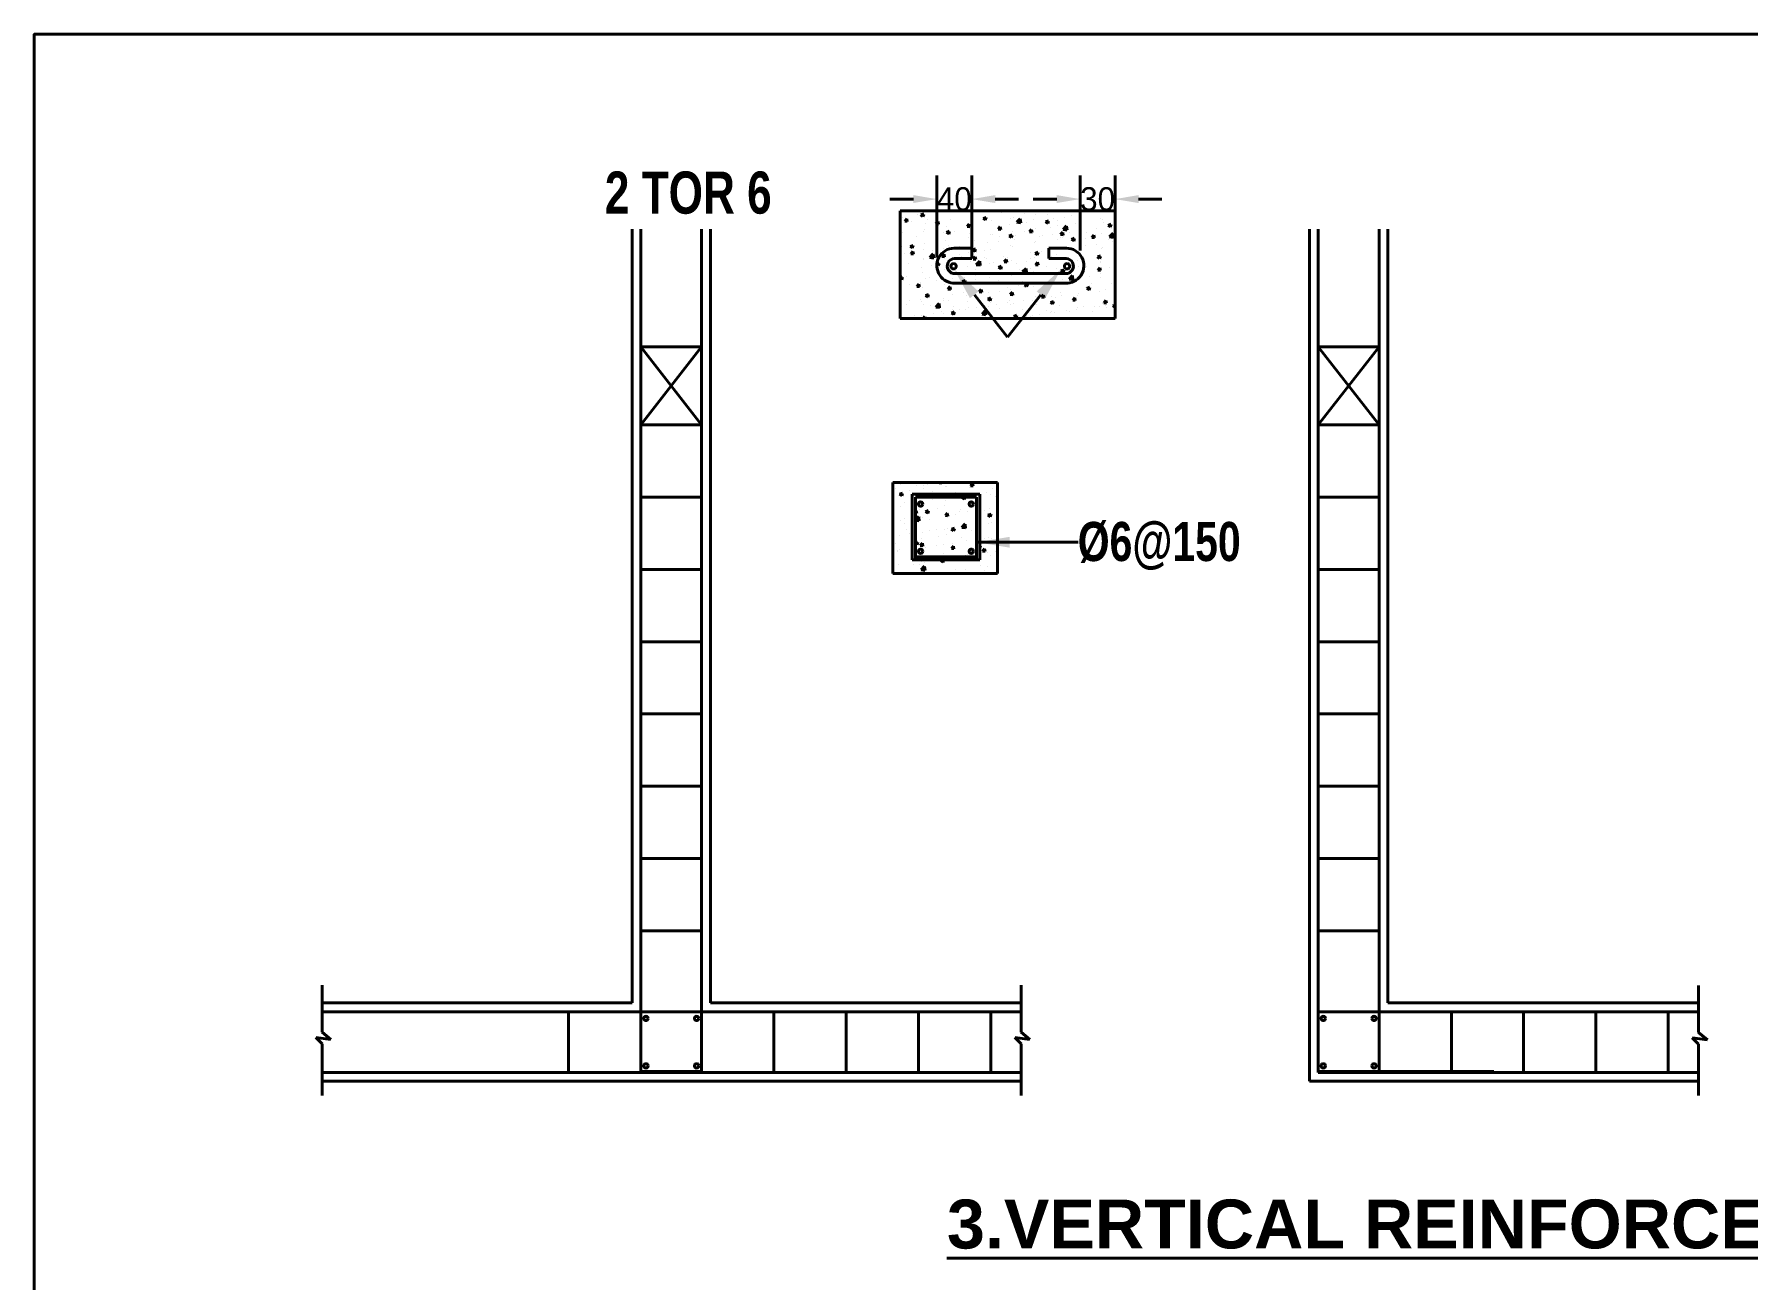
# Model space of a CAD drawing. Header units: metres. Extents: x -121582 to -58867, y 55115 to 110853.
# Drawn here: x -60700.95 to -60685.31, y 55215.44 to 55226.81 of the extents above; entities that cross this region are included whole.
import ezdxf

# ---------------------------------------------------------------- set-up
doc = ezdxf.new("R2010")
doc.units = ezdxf.units.M
doc.styles.add('t8', font='arialbd.ttf')

# ---------------------------------------------------------------- blocks, each defined once
blk = doc.blocks.new('RGHG')
at = {"color": 0, "lineweight": 40}
for p, q in [((286210.58, 37299.93), (286210.58, 37311.48)), ((286215.49, 37300.94), (286215.49, 37311.48)), ((286230.78, 37300.94), (286230.78, 37311.48)), ((286235.69, 37299.93), (286235.69, 37311.48)), ((286207.27, 37308.17), (286203.96, 37308.17)), ((286218.8, 37308.17), (286222.1, 37308.17)), ((286227.47, 37308.17), (286224.16, 37308.17)), ((286239, 37308.17), (286242.3, 37308.17)), ((286205.42, 37291.32), (286205.42, 37306.52)), ((286205.42, 37306.52), (286235.69, 37306.52)), ((286205.77, 37305.54), (286205.77, 37305.54)), ((286206.05, 37305.08), (286206.34, 37305.43)), ((286206.05, 37305.08), (286206.41, 37305.05)), ((286206.41, 37305.02), (286206.34, 37305.4)), ((286206.99, 37305.01), (286206.99, 37305.01)), ((286207.89, 37305.99), (286207.89, 37305.99)), ((286208.3, 37305.93), (286208.73, 37306.09)), ((286208.3, 37305.93), (286208.6, 37305.72)), ((286208.6, 37305.7), (286208.73, 37306.07)), ((286208.91, 37305.97), (286208.91, 37305.97)), ((286209.31, 37305.31), (286209.31, 37305.31)), ((286210.44, 37304.69), (286210.74, 37305.05)), ((286210.81, 37304.63), (286210.74, 37305.02)), ((286212.53, 37305.36), (286212.53, 37305.36)), ((286216.41, 37306.4), (286216.41, 37306.4)), ((286217.03, 37306.33), (286217.03, 37306.33)), ((286217.1, 37305.44), (286217.53, 37305.6)), ((286217.1, 37305.44), (286217.4, 37305.23)), ((286217.4, 37305.2), (286217.53, 37305.57)), ((286217.7, 37305.57), (286217.7, 37305.57)), ((286218.26, 37305.21), (286218.26, 37305.21)), ((286219.68, 37306.26), (286219.68, 37306.26)), ((286220.97, 37305.43), (286220.97, 37305.43)), ((286221.35, 37305.61), (286221.35, 37305.61)), ((286221.86, 37304.9), (286222.33, 37305.39)), ((286222.4, 37304.79), (286222.33, 37305.37)), ((286222.95, 37306.12), (286222.95, 37306.12)), ((286224.24, 37305.3), (286224.24, 37305.3)), ((286224.54, 37306.06), (286224.54, 37306.06)), ((286225.9, 37304.95), (286226.33, 37305.11)), ((286226.21, 37304.71), (286226.33, 37305.08)), ((286226.22, 37305.98), (286226.22, 37305.98)), ((286227.01, 37305.44), (286227.01, 37305.44)), ((286227.51, 37305.16), (286227.51, 37305.16)), ((286227.68, 37306.5), (286227.68, 37306.5)), ((286228.54, 37305.64), (286228.54, 37305.64)), ((286229.49, 37305.84), (286229.49, 37305.84)), ((286230.78, 37305.02), (286230.78, 37305.02)), ((286233.71, 37305.38), (286233.71, 37305.38)), ((286233.88, 37305.31), (286233.88, 37305.31)), ((286235.69, 37306.52), (286235.69, 37291.32)), ((286167.62, 37194.88), (286167.62, 37303.91)), ((286168.85, 37193.65), (286168.85, 37303.91)), ((286177.42, 37193.65), (286177.42, 37303.91)), ((286178.65, 37194.88), (286178.65, 37303.91)), ((286205.45, 37304.81), (286205.45, 37304.81)), ((286205.69, 37303.5), (286205.69, 37303.5)), ((286207.69, 37302.9), (286207.69, 37302.9)), ((286208.65, 37303.56), (286208.65, 37303.56)), ((286208.84, 37303.93), (286208.84, 37303.93)), ((286208.95, 37304.74), (286208.95, 37304.74)), ((286210.44, 37304.69), (286210.81, 37304.66)), ((286211.56, 37303.41), (286211.56, 37303.41)), ((286211.92, 37303.42), (286211.92, 37303.42)), ((286211.93, 37304.32), (286211.93, 37304.32)), ((286211.95, 37303.46), (286212.38, 37303.63)), ((286211.95, 37303.46), (286212.26, 37303.26)), ((286212.26, 37303.23), (286212.38, 37303.6)), ((286213.1, 37303.61), (286213.1, 37303.61)), ((286214.84, 37304.31), (286215.13, 37304.66)), ((286214.84, 37304.31), (286215.2, 37304.28)), ((286215.04, 37302.74), (286215.04, 37302.74)), ((286215.12, 37304.78), (286215.12, 37304.78)), ((286215.2, 37304.25), (286215.13, 37304.63)), ((286215.19, 37303.28), (286215.19, 37303.28)), ((286215.42, 37303.91), (286215.42, 37303.91)), ((286218.19, 37303.17), (286218.19, 37303.17)), ((286218.46, 37303.14), (286218.46, 37303.14)), ((286219.23, 37303.92), (286219.52, 37304.28)), ((286219.23, 37303.92), (286219.6, 37303.89)), ((286219.29, 37304.42), (286219.29, 37304.42)), ((286219.42, 37302.93), (286219.42, 37302.93)), ((286219.6, 37303.86), (286219.52, 37304.25)), ((286220.76, 37302.97), (286221.18, 37303.14)), ((286220.76, 37302.97), (286221.06, 37302.77)), ((286220.82, 37304.63), (286220.82, 37304.63)), ((286221.06, 37302.74), (286221.18, 37303.11)), ((286221.28, 37303.57), (286221.28, 37303.57)), ((286221.73, 37303.01), (286221.73, 37303.01)), ((286221.86, 37304.9), (286222.4, 37304.81)), ((286222.99, 37303.54), (286222.99, 37303.54)), ((286223.14, 37304.93), (286223.14, 37304.93)), ((286223.62, 37303.54), (286223.92, 37303.89)), ((286223.62, 37303.54), (286223.99, 37303.51)), ((286223.99, 37303.48), (286223.92, 37303.86)), ((286224.46, 37304.03), (286224.46, 37304.03)), ((286225, 37302.87), (286225, 37302.87)), ((286225.4, 37303.02), (286225.4, 37303.02)), ((286225.9, 37304.95), (286226.21, 37304.74)), ((286226.56, 37304.15), (286226.56, 37304.15)), ((286226.93, 37303.23), (286226.93, 37303.23)), ((286227.61, 37304.46), (286227.61, 37304.46)), ((286228.02, 37303.16), (286228.31, 37303.51)), ((286228.02, 37303.16), (286228.38, 37303.12)), ((286228.03, 37302.81), (286228.03, 37302.81)), ((286228.27, 37302.73), (286228.27, 37302.73)), ((286228.38, 37303.1), (286228.31, 37303.48)), ((286228.4, 37303.88), (286228.87, 37304.38)), ((286228.4, 37303.88), (286228.94, 37303.8)), ((286228.94, 37303.77), (286228.87, 37304.36)), ((286229.25, 37303.53), (286229.25, 37303.53)), ((286229.56, 37302.48), (286229.99, 37302.65)), ((286229.86, 37302.25), (286229.99, 37302.62)), ((286230.14, 37304.77), (286230.14, 37304.77)), ((286230.63, 37302.81), (286230.63, 37302.81)), ((286230.7, 37304.85), (286230.7, 37304.85)), ((286231.54, 37302.59), (286231.54, 37302.59)), ((286231.6, 37303.42), (286231.6, 37303.42)), ((286232.41, 37302.77), (286232.71, 37303.12)), ((286232.41, 37302.77), (286232.78, 37302.74)), ((286232.78, 37302.71), (286232.71, 37303.09)), ((286233.12, 37304.04), (286233.12, 37304.04)), ((286233.81, 37303.27), (286233.81, 37303.27)), ((286234.05, 37304.88), (286234.05, 37304.88)), ((286234.65, 37304.24), (286234.65, 37304.24)), ((286234.71, 37304.46), (286235.14, 37304.62)), ((286234.71, 37304.46), (286235.01, 37304.25)), ((286234.93, 37302.87), (286235.41, 37303.37)), ((286234.93, 37302.87), (286235.48, 37302.78)), ((286235.01, 37304.22), (286235.14, 37304.59)), ((286235.18, 37304.04), (286235.18, 37304.04)), ((286235.48, 37302.76), (286235.41, 37303.34)), ((286263.11, 37183.85), (286263.11, 37303.91)), ((286264.34, 37185.07), (286264.34, 37303.91)), ((286272.91, 37193.65), (286272.91, 37303.91)), ((286274.14, 37194.88), (286274.14, 37303.91)), ((286205.62, 37301.46), (286205.62, 37301.46)), ((286206.08, 37300.48), (286206.08, 37300.48)), ((286206.81, 37301.49), (286207.23, 37301.65)), ((286206.81, 37301.49), (286207.11, 37301.28)), ((286206.9, 37300.47), (286207.19, 37300.82)), ((286206.9, 37300.47), (286207.26, 37300.44)), ((286207.11, 37301.25), (286207.23, 37301.62)), ((286207.26, 37300.41), (286207.19, 37300.79)), ((286207.46, 37300.43), (286207.46, 37300.43)), ((286208.7, 37301.09), (286208.7, 37301.09)), ((286208.77, 37301.89), (286208.77, 37301.89)), ((286209.59, 37299.94), (286210.07, 37300.44)), ((286209.95, 37300.99), (286209.95, 37300.99)), ((286210.14, 37299.84), (286210.07, 37300.42)), ((286210.73, 37300.29), (286210.73, 37300.29)), ((286211.29, 37300.09), (286211.59, 37300.44)), ((286211.49, 37301.19), (286211.49, 37301.19)), ((286211.66, 37300.03), (286211.59, 37300.41)), ((286211.78, 37300.24), (286211.78, 37300.24)), ((286211.86, 37302.28), (286211.86, 37302.28)), ((286212.27, 37301.7), (286212.27, 37301.7)), ((286213.01, 37301.25), (286215.49, 37301.25)), ((286213.74, 37300.36), (286213.74, 37300.36)), ((286213.81, 37301.5), (286213.81, 37301.5)), ((286214.97, 37300.7), (286214.97, 37300.7)), ((286215.49, 37301.25), (286215.49, 37299.79)), ((286215.61, 37301), (286216.04, 37301.16)), ((286215.61, 37301), (286215.91, 37300.79)), ((286215.85, 37302.32), (286215.85, 37302.32)), ((286215.91, 37300.76), (286216.04, 37301.13)), ((286217.31, 37300.97), (286217.31, 37300.97)), ((286217.67, 37302.01), (286217.67, 37302.01)), ((286218.11, 37301.13), (286218.11, 37301.13)), ((286219.21, 37302.21), (286219.21, 37302.21)), ((286220.89, 37301.58), (286220.89, 37301.58)), ((286221.21, 37301.53), (286221.21, 37301.53)), ((286221.53, 37302.52), (286221.53, 37302.52)), ((286223.78, 37300.61), (286223.78, 37300.61)), ((286224.39, 37301.99), (286224.39, 37301.99)), ((286224.41, 37300.51), (286224.84, 37300.67)), ((286224.41, 37300.51), (286224.72, 37300.3)), ((286224.46, 37302.2), (286224.46, 37302.2)), ((286224.72, 37300.27), (286224.84, 37300.64)), ((286225.32, 37300.81), (286225.32, 37300.81)), ((286226.37, 37301.25), (286226.37, 37299.79)), ((286228.86, 37301.25), (286226.37, 37301.25)), ((286227.46, 37300.38), (286227.46, 37300.38)), ((286227.53, 37302.42), (286227.53, 37302.42)), ((286227.64, 37301.12), (286227.64, 37301.12)), ((286229.56, 37302.48), (286229.86, 37302.28)), ((286230.37, 37300.67), (286230.37, 37300.67)), ((286230.55, 37300.77), (286230.55, 37300.77)), ((286231.51, 37301.62), (286231.51, 37301.62)), ((286233.04, 37301.83), (286233.04, 37301.83)), ((286233.22, 37300.02), (286233.64, 37300.18)), ((286233.73, 37301.23), (286233.73, 37301.23)), ((286233.94, 37301.28), (286233.94, 37301.28)), ((286234.81, 37302.45), (286234.81, 37302.45)), ((286235.36, 37302.13), (286235.36, 37302.13)), ((286205.48, 37299.74), (286205.48, 37299.74)), ((286205.55, 37299.42), (286205.55, 37299.42)), ((286206.6, 37299.13), (286206.6, 37299.13)), ((286208.34, 37298.58), (286208.34, 37298.58)), ((286208.62, 37297.81), (286208.62, 37297.81)), ((286208.69, 37299.85), (286208.69, 37299.85)), ((286208.75, 37299.61), (286208.75, 37299.61)), ((286209.59, 37299.94), (286210.14, 37299.86)), ((286209.87, 37298.78), (286209.87, 37298.78)), ((286210.17, 37299.74), (286210.17, 37299.74)), ((286210.46, 37299.02), (286210.89, 37299.19)), ((286210.46, 37299.02), (286210.77, 37298.82)), ((286210.77, 37298.79), (286210.89, 37299.16)), ((286211.29, 37300.09), (286211.66, 37300.05)), ((286211.71, 37298.21), (286211.71, 37298.21)), ((286212.02, 37299.47), (286212.02, 37299.47)), ((286212.19, 37299.08), (286212.19, 37299.08)), ((286215.49, 37299.79), (286213.06, 37299.79)), ((286214, 37300.15), (286214, 37300.15)), ((286214.89, 37298.66), (286214.89, 37298.66)), ((286215.29, 37299.33), (286215.29, 37299.33)), ((286215.69, 37299.7), (286215.98, 37300.05)), ((286215.69, 37299.7), (286216.05, 37299.67)), ((286216.05, 37299.64), (286215.98, 37300.02)), ((286216.06, 37299.59), (286216.06, 37299.59)), ((286216.08, 37298.21), (286216.08, 37298.21)), ((286216.13, 37298.93), (286216.61, 37299.43)), ((286216.13, 37298.93), (286216.68, 37298.85)), ((286216.68, 37298.82), (286216.61, 37299.4)), ((286217.27, 37300.01), (286217.27, 37300.01)), ((286217.6, 37299.79), (286217.6, 37299.79)), ((286218.04, 37299.1), (286218.04, 37299.1)), ((286218.56, 37299.19), (286218.56, 37299.19)), ((286219.27, 37298.53), (286219.69, 37298.7)), ((286219.27, 37298.53), (286219.57, 37298.33)), ((286219.57, 37298.3), (286219.69, 37298.67)), ((286219.65, 37298.83), (286219.65, 37298.83)), ((286219.92, 37300.1), (286219.92, 37300.1)), ((286220.08, 37299.32), (286220.37, 37299.67)), ((286220.08, 37299.32), (286220.45, 37299.29)), ((286220.45, 37299.26), (286220.37, 37299.64)), ((286220.54, 37299.88), (286220.54, 37299.88)), ((286221.13, 37299.49), (286221.13, 37299.49)), ((286221.83, 37299.05), (286221.83, 37299.05)), ((286222.17, 37298.19), (286222.17, 37298.19)), ((286222.67, 37297.92), (286223.15, 37298.41)), ((286222.67, 37297.92), (286223.21, 37297.83)), ((286223.21, 37297.81), (286223.15, 37298.39)), ((286223.23, 37299.44), (286223.23, 37299.44)), ((286223.71, 37298.39), (286223.71, 37298.39)), ((286223.81, 37299.74), (286223.81, 37299.74)), ((286224.24, 37297.91), (286224.24, 37297.91)), ((286224.31, 37299.95), (286224.31, 37299.95)), ((286224.47, 37298.93), (286224.77, 37299.28)), ((286224.47, 37298.93), (286224.84, 37298.9)), ((286224.84, 37298.87), (286224.77, 37299.26)), ((286225.1, 37298.91), (286225.1, 37298.91)), ((286226.03, 37298.7), (286226.03, 37298.7)), ((286226.37, 37299.79), (286228.8, 37299.79)), ((286226.8, 37300.05), (286226.8, 37300.05)), ((286227.08, 37299.6), (286227.08, 37299.6)), ((286227.38, 37298.34), (286227.38, 37298.34)), ((286228.07, 37298.04), (286228.5, 37298.2)), ((286228.07, 37298.04), (286228.37, 37297.83)), ((286228.37, 37298.78), (286228.37, 37298.78)), ((286228.37, 37297.81), (286228.5, 37298.18)), ((286229.9, 37299.21), (286229.9, 37299.21)), ((286230.35, 37299.46), (286230.35, 37299.46)), ((286230.48, 37298.73), (286230.48, 37298.73)), ((286231.43, 37299.41), (286231.43, 37299.41)), ((286231.64, 37298.64), (286231.64, 37298.64)), ((286233.22, 37300.02), (286233.52, 37299.81)), ((286233.26, 37298.16), (286233.56, 37298.52)), ((286233.26, 37298.16), (286233.63, 37298.13)), ((286233.52, 37299.78), (286233.64, 37300.15)), ((286233.63, 37298.1), (286233.56, 37298.49)), ((286233.62, 37299.32), (286233.62, 37299.32)), ((286233.66, 37299.19), (286233.66, 37299.19)), ((286233.75, 37299.72), (286233.75, 37299.72)), ((286234.91, 37298.5), (286234.91, 37298.5)), ((286205.42, 37297.09), (286205.74, 37297.21)), ((286205.42, 37296.98), (286205.62, 37296.84)), ((286205.47, 37297.38), (286205.47, 37297.38)), ((286205.62, 37296.81), (286205.74, 37297.18)), ((286206.24, 37297.31), (286206.24, 37297.31)), ((286206.73, 37296.16), (286206.73, 37296.16)), ((286207.75, 37295.86), (286208.04, 37296.21)), ((286207.75, 37295.86), (286208.11, 37295.83)), ((286208.11, 37295.8), (286208.04, 37296.19)), ((286208.26, 37296.36), (286208.26, 37296.36)), ((286208.54, 37295.77), (286208.54, 37295.77)), ((286208.94, 37296.99), (286208.94, 37296.99)), ((286209.51, 37297.18), (286209.51, 37297.18)), ((286210.58, 37296.67), (286210.58, 37296.67)), ((286211.64, 37296.17), (286211.64, 37296.17)), ((286212.14, 37295.48), (286212.44, 37295.83)), ((286212.14, 37295.48), (286212.51, 37295.45)), ((286212.51, 37295.42), (286212.44, 37295.8)), ((286212.51, 37297.6), (286212.51, 37297.6)), ((286229.09, 37296.32), (286212.77, 37296.32)), ((286212.78, 37297.04), (286212.78, 37297.04)), ((286213.15, 37297.67), (286228.71, 37297.67)), ((286214.12, 37296.56), (286214.55, 37296.72)), ((286214.12, 37296.56), (286214.42, 37296.35)), ((286214.42, 37296.32), (286214.55, 37296.69)), ((286214.45, 37297.18), (286214.45, 37297.18)), ((286214.82, 37296.63), (286214.82, 37296.63)), ((286215.98, 37297.38), (286215.98, 37297.38)), ((286216.05, 37296.9), (286216.05, 37296.9)), ((286216.54, 37295.09), (286216.83, 37295.45)), ((286216.9, 37295.03), (286216.83, 37295.42)), ((286217.96, 37297.06), (286217.96, 37297.06)), ((286218.3, 37297.68), (286218.3, 37297.68)), ((286219.32, 37296.76), (286219.32, 37296.76)), ((286220.56, 37295.78), (286220.56, 37295.78)), ((286220.98, 37295.41), (286220.98, 37295.41)), ((286221.06, 37297.45), (286221.06, 37297.45)), ((286222.1, 37295.98), (286222.1, 37295.98)), ((286222.59, 37296.62), (286222.59, 37296.62)), ((286222.92, 37296.06), (286223.35, 37296.23)), ((286222.92, 37296.06), (286223.23, 37295.86)), ((286222.97, 37295.78), (286222.97, 37295.78)), ((286223.23, 37295.83), (286223.35, 37296.2)), ((286224.16, 37295.87), (286224.16, 37295.87)), ((286224.42, 37296.28), (286224.42, 37296.28)), ((286225.86, 37296.49), (286225.86, 37296.49)), ((286226.54, 37296.4), (286226.54, 37296.4)), ((286227.31, 37296.3), (286227.31, 37296.3)), ((286228.28, 37296.79), (286228.28, 37296.79)), ((286229.13, 37296.35), (286229.13, 37296.35)), ((286229.21, 37296.9), (286229.68, 37297.4)), ((286229.21, 37296.9), (286229.75, 37296.82)), ((286229.75, 37296.79), (286229.68, 37297.38)), ((286229.82, 37296.99), (286229.82, 37296.99)), ((286230.12, 37297.01), (286230.12, 37297.01)), ((286230.4, 37296.69), (286230.4, 37296.69)), ((286231.58, 37295.67), (286231.58, 37295.67)), ((286231.73, 37295.57), (286232.15, 37295.74)), ((286231.73, 37295.57), (286232.03, 37295.37)), ((286232.03, 37295.34), (286232.15, 37295.71)), ((286232.14, 37297.3), (286232.14, 37297.3)), ((286232.4, 37296.21), (286232.4, 37296.21)), ((286233.58, 37297.15), (286233.58, 37297.15)), ((286233.69, 37297.62), (286233.69, 37297.62)), ((286234.39, 37295.39), (286234.39, 37295.39)), ((286235.16, 37296.28), (286235.16, 37296.28)), ((286235.67, 37296.07), (286235.67, 37296.07)), ((286206.34, 37293.36), (286206.34, 37293.36)), ((286206.65, 37293.94), (286206.65, 37293.94)), ((286208.31, 37294.05), (286208.31, 37294.05)), ((286208.47, 37293.73), (286208.47, 37293.73)), ((286208.68, 37293.33), (286208.68, 37293.33)), ((286208.97, 37294.58), (286209.4, 37294.74)), ((286208.97, 37294.58), (286209.28, 37294.37)), ((286208.97, 37294.25), (286208.97, 37294.25)), ((286209.28, 37294.35), (286209.4, 37294.72)), ((286209.61, 37293.22), (286209.61, 37293.22)), ((286210.41, 37292.96), (286210.88, 37293.46)), ((286210.41, 37292.96), (286210.95, 37292.88)), ((286210.95, 37292.85), (286210.88, 37293.44)), ((286211.56, 37294.13), (286211.56, 37294.13)), ((286211.58, 37293.91), (286211.58, 37293.91)), ((286212.26, 37293.95), (286212.26, 37293.95)), ((286212.84, 37294.76), (286212.84, 37294.76)), ((286212.88, 37293.08), (286212.88, 37293.08)), ((286214.37, 37294.96), (286214.37, 37294.96)), ((286214.74, 37294.59), (286214.74, 37294.59)), ((286214.85, 37293.77), (286214.85, 37293.77)), ((286215.83, 37294.56), (286215.83, 37294.56)), ((286215.86, 37294.7), (286220.55, 37288.71)), ((286216.15, 37292.95), (286216.15, 37292.95)), ((286216.54, 37295.09), (286216.9, 37295.06)), ((286216.69, 37295.27), (286216.69, 37295.27)), ((286217.3, 37293.21), (286217.3, 37293.21)), ((286217.78, 37294.09), (286218.2, 37294.25)), ((286217.78, 37294.09), (286218.08, 37293.88)), ((286217.81, 37292.98), (286217.81, 37292.98)), ((286217.89, 37295.02), (286217.89, 37295.02)), ((286218.08, 37293.85), (286218.2, 37294.22)), ((286218.12, 37293.63), (286218.12, 37293.63)), ((286218.95, 37293.36), (286218.95, 37293.36)), ((286219.4, 37295.17), (286219.4, 37295.17)), ((286220.48, 37293.56), (286220.48, 37293.56)), ((286225.24, 37294.7), (286220.55, 37288.71)), ((286220.87, 37293.83), (286220.87, 37293.83)), ((286220.91, 37293.37), (286220.91, 37293.37)), ((286220.93, 37294.71), (286221.22, 37295.06)), ((286220.93, 37294.71), (286221.3, 37294.68)), ((286221.3, 37294.65), (286221.22, 37295.03)), ((286221.39, 37293.49), (286221.39, 37293.49)), ((286222.8, 37293.87), (286222.8, 37293.87)), ((286224.09, 37293.83), (286224.09, 37293.83)), ((286224.44, 37294.44), (286224.44, 37294.44)), ((286224.66, 37293.36), (286224.66, 37293.36)), ((286225.32, 37294.33), (286225.62, 37294.68)), ((286225.32, 37294.33), (286225.69, 37294.29)), ((286225.69, 37294.26), (286225.62, 37294.65)), ((286226.58, 37293.6), (286227.01, 37293.76)), ((286226.58, 37293.6), (286226.88, 37293.39)), ((286226.67, 37294.38), (286226.67, 37294.38)), ((286226.88, 37293.36), (286227.01, 37293.73)), ((286227.23, 37294.26), (286227.23, 37294.26)), ((286227.93, 37293.22), (286227.93, 37293.22)), ((286228.01, 37295.05), (286228.01, 37295.05)), ((286228.21, 37294.58), (286228.21, 37294.58)), ((286229.72, 37293.94), (286230.01, 37294.29)), ((286229.72, 37293.94), (286230.08, 37293.91)), ((286230.08, 37293.88), (286230.01, 37294.26)), ((286230.33, 37294.65), (286230.33, 37294.65)), ((286230.53, 37294.88), (286230.53, 37294.88)), ((286231.2, 37293.08), (286231.2, 37293.08)), ((286232.78, 37292.98), (286232.78, 37292.98)), ((286233.44, 37293.07), (286233.44, 37293.07)), ((286233.51, 37295.11), (286233.51, 37295.11)), ((286233.92, 37293.52), (286233.92, 37293.52)), ((286234.11, 37293.56), (286234.41, 37293.91)), ((286234.11, 37293.56), (286234.48, 37293.52)), ((286234.32, 37293.18), (286234.32, 37293.18)), ((286234.48, 37293.5), (286234.41, 37293.88)), ((286234.47, 37292.94), (286234.47, 37292.94)), ((286235.38, 37293.11), (286235.69, 37293.23)), ((286235.38, 37293.11), (286235.69, 37292.9)), ((286235.69, 37291.32), (286205.42, 37291.32)), ((286206.58, 37291.37), (286206.58, 37291.37)), ((286207.36, 37291.83), (286207.36, 37291.83)), ((286208.39, 37291.7), (286208.39, 37291.7)), ((286208.65, 37291.32), (286208.89, 37291.61)), ((286208.94, 37291.32), (286208.89, 37291.58)), ((286210.15, 37291.99), (286210.15, 37291.99)), ((286211.23, 37292.34), (286211.23, 37292.34)), ((286211.49, 37292.09), (286211.49, 37292.09)), ((286212.63, 37292.11), (286213.06, 37292.28)), ((286212.63, 37292.11), (286212.93, 37291.91)), ((286212.76, 37292.55), (286212.76, 37292.55)), ((286212.93, 37291.88), (286213.06, 37292.25)), ((286213.72, 37292.6), (286213.72, 37292.6)), ((286214.67, 37292.55), (286214.67, 37292.55)), ((286215.08, 37292.85), (286215.08, 37292.85)), ((286216.94, 37291.95), (286217.42, 37292.45)), ((286216.94, 37291.95), (286217.49, 37291.86)), ((286217.49, 37291.84), (286217.42, 37292.42)), ((286219.42, 37292.81), (286219.42, 37292.81)), ((286220.83, 37291.33), (286220.83, 37291.33)), ((286221.19, 37291.45), (286221.19, 37291.45)), ((286221.43, 37291.62), (286221.86, 37291.79)), ((286221.43, 37291.62), (286221.74, 37291.42)), ((286221.74, 37291.39), (286221.86, 37291.76)), ((286222.69, 37292.67), (286222.69, 37292.67)), ((286223.21, 37291.68), (286223.21, 37291.68)), ((286223.85, 37291.32), (286223.96, 37291.43)), ((286223.97, 37291.32), (286223.96, 37291.41)), ((286224.01, 37291.79), (286224.01, 37291.79)), ((286225.06, 37291.96), (286225.06, 37291.96)), ((286225.96, 37292.53), (286225.96, 37292.53)), ((286226.59, 37292.16), (286226.59, 37292.16)), ((286226.78, 37292.3), (286226.78, 37292.3)), ((286227.16, 37292.22), (286227.16, 37292.22)), ((286228.91, 37292.47), (286228.91, 37292.47)), ((286229.23, 37292.39), (286229.23, 37292.39)), ((286230.25, 37292.61), (286230.25, 37292.61)), ((286230.35, 37292.91), (286230.35, 37292.91)), ((286232.5, 37292.26), (286232.5, 37292.26)), ((286235.69, 37292.87), (286235.69, 37292.88)), ((286168.85, 37276.35), (286177.42, 37287.37)), ((286168.85, 37287.37), (286177.42, 37276.35)), ((286177.42, 37287.37), (286168.85, 37287.37)), ((286168.85, 37287.37), (286168.85, 37276.35)), ((286177.42, 37276.35), (286177.42, 37287.37)), ((286264.34, 37276.35), (286272.91, 37287.37)), ((286264.34, 37287.37), (286272.91, 37276.35)), ((286272.91, 37287.37), (286264.34, 37287.37)), ((286264.34, 37287.37), (286264.34, 37276.35)), ((286272.91, 37276.35), (286272.91, 37287.37)), ((286168.85, 37276.35), (286177.42, 37276.35)), ((286264.34, 37276.35), (286272.91, 37276.35)), ((286204.36, 37268.24), (286219.14, 37268.24)), ((286204.36, 37255.39), (286204.36, 37268.24)), ((286204.81, 37267.44), (286204.81, 37267.44)), ((286205.32, 37266.57), (286205.75, 37266.73)), ((286205.32, 37266.57), (286205.62, 37266.36)), ((286205.38, 37267.97), (286205.38, 37267.97)), ((286205.58, 37266.89), (286205.58, 37266.89)), ((286205.62, 37266.33), (286205.75, 37266.7)), ((286206.67, 37267.15), (286206.67, 37267.15)), ((286207.08, 37266.58), (286216.63, 37266.58)), ((286207.08, 37257.32), (286207.08, 37266.58)), ((286207.68, 37267.77), (286207.68, 37267.77)), ((286208.38, 37268.05), (286208.38, 37268.05)), ((286208.65, 37267.83), (286208.65, 37267.83)), ((286208.72, 37267.32), (286208.72, 37267.32)), ((286209.21, 37267.97), (286209.21, 37267.97)), ((286209.94, 37267.01), (286209.94, 37267.01)), ((286210.93, 37268.17), (286210.99, 37268.24)), ((286210.93, 37268.17), (286211.29, 37268.13)), ((286211.29, 37268.1), (286211.27, 37268.24)), ((286211.82, 37267.71), (286211.82, 37267.71)), ((286211.92, 37267.69), (286211.92, 37267.69)), ((286213.21, 37266.87), (286213.21, 37266.87)), ((286215, 37268.17), (286215, 37268.17)), ((286215.19, 37267.55), (286215.19, 37267.55)), ((286215.32, 37267.78), (286215.62, 37268.13)), ((286215.32, 37267.78), (286215.69, 37267.75)), ((286215.69, 37267.72), (286215.62, 37268.1)), ((286216.48, 37266.73), (286216.48, 37266.73)), ((286216.63, 37266.58), (286216.63, 37257.32)), ((286217.64, 37266.88), (286217.64, 37266.88)), ((286218.07, 37266.56), (286218.07, 37266.56)), ((286218.46, 37267.42), (286218.46, 37267.42)), ((286219.14, 37268.24), (286219.14, 37255.39)), ((286168.85, 37266.16), (286177.42, 37266.16)), ((286205.5, 37264.85), (286205.5, 37264.85)), ((286206.07, 37265.35), (286206.07, 37265.35)), ((286207.56, 37266.15), (286207.56, 37257.58)), ((286207.56, 37266.15), (286216.14, 37266.15)), ((286207.56, 37264.16), (286207.68, 37264.29)), ((286207.6, 37265.55), (286207.6, 37265.55)), ((286207.75, 37263.88), (286207.68, 37264.26)), ((286208.13, 37264.4), (286208.13, 37264.4)), ((286208.65, 37265.28), (286208.65, 37265.28)), ((286208.97, 37264.1), (286209.4, 37264.27)), ((286208.97, 37264.1), (286209.28, 37263.9)), ((286209.28, 37263.87), (286209.4, 37264.24)), ((286209.92, 37265.86), (286209.92, 37265.86)), ((286210.7, 37264.58), (286210.7, 37264.58)), ((286211.7, 37265.01), (286211.7, 37265.01)), ((286211.74, 37265.67), (286211.74, 37265.67)), ((286212.18, 37263.95), (286212.18, 37263.95)), ((286213.71, 37264.15), (286213.71, 37264.15)), ((286213.97, 37264.44), (286213.97, 37264.44)), ((286214.12, 37266.08), (286214.32, 37266.15)), ((286214.12, 37266.08), (286214.42, 37265.87)), ((286214.42, 37265.84), (286214.53, 37266.15)), ((286214.85, 37264.09), (286214.85, 37264.09)), ((286214.93, 37266.13), (286214.93, 37266.13)), ((286215.27, 37265.62), (286215.27, 37265.62)), ((286216.03, 37264.46), (286216.03, 37264.46)), ((286216.14, 37266.15), (286216.14, 37257.58)), ((286216.74, 37264.28), (286216.74, 37264.28)), ((286217.24, 37264.3), (286217.24, 37264.3)), ((286218, 37264.52), (286218, 37264.52)), ((286218.84, 37266.24), (286218.84, 37266.24)), ((286264.34, 37266.16), (286272.91, 37266.16)), ((286204.45, 37262.94), (286204.45, 37262.94)), ((286204.56, 37263.78), (286204.56, 37263.78)), ((286205.43, 37262.81), (286205.43, 37262.81)), ((286205.99, 37263.14), (286205.99, 37263.14)), ((286206.02, 37262.44), (286206.02, 37262.44)), ((286206.24, 37261.59), (286206.24, 37261.59)), ((286207.56, 37263.93), (286207.75, 37263.91)), ((286207.56, 37262.94), (286208.03, 37263.42)), ((286207.56, 37262.92), (286208.09, 37262.84)), ((286208.09, 37262.81), (286208.03, 37263.39)), ((286208.31, 37263.44), (286208.31, 37263.44)), ((286208.57, 37263.24), (286208.57, 37263.24)), ((286209.6, 37263.05), (286209.6, 37263.05)), ((286210.56, 37261.54), (286210.56, 37261.54)), ((286211.59, 37261.59), (286211.59, 37261.59)), ((286211.67, 37263.63), (286211.67, 37263.63)), ((286211.78, 37263.56), (286212.07, 37263.91)), ((286211.78, 37263.56), (286212.14, 37263.53)), ((286212.14, 37263.5), (286212.07, 37263.88)), ((286212.1, 37261.74), (286212.1, 37261.74)), ((286212.63, 37261.64), (286213.06, 37261.8)), ((286212.63, 37261.64), (286212.93, 37261.43)), ((286212.93, 37261.4), (286213.06, 37261.77)), ((286213.17, 37263.66), (286213.17, 37263.66)), ((286214.09, 37261.91), (286214.56, 37262.4)), ((286214.09, 37261.91), (286214.63, 37261.82)), ((286214.42, 37262.04), (286214.42, 37262.04)), ((286214.63, 37261.8), (286214.56, 37262.38)), ((286214.78, 37262.05), (286214.78, 37262.05)), ((286215.51, 37261.52), (286215.51, 37261.52)), ((286217.78, 37263.61), (286218.21, 37263.78)), ((286217.78, 37263.61), (286218.08, 37263.41)), ((286217.92, 37262.48), (286217.92, 37262.48)), ((286218.08, 37263.38), (286218.21, 37263.75)), ((286218.29, 37262.55), (286218.29, 37262.55)), ((286219.08, 37262.13), (286219.08, 37262.13)), ((286204.38, 37260.72), (286204.38, 37260.72)), ((286204.79, 37259.68), (286204.79, 37259.68)), ((286205.36, 37260.77), (286205.36, 37260.77)), ((286206.7, 37261.03), (286206.7, 37261.03)), ((286207.56, 37259.69), (286207.91, 37259.83)), ((286207.56, 37259.61), (286207.79, 37259.46)), ((286207.79, 37259.43), (286207.91, 37259.8)), ((286208.23, 37259.33), (286208.53, 37259.69)), ((286208.23, 37259.33), (286208.6, 37259.3)), ((286208.36, 37260.29), (286208.36, 37260.29)), ((286208.43, 37259.16), (286208.43, 37259.16)), ((286208.5, 37261.2), (286208.5, 37261.2)), ((286208.6, 37259.27), (286208.53, 37259.66)), ((286208.95, 37259.12), (286208.95, 37259.12)), ((286209.51, 37261.45), (286209.51, 37261.45)), ((286210.49, 37259.32), (286210.49, 37259.32)), ((286210.8, 37260.62), (286210.8, 37260.62)), ((286211.52, 37259.55), (286211.52, 37259.55)), ((286211.93, 37260.91), (286211.93, 37260.91)), ((286212.63, 37258.95), (286212.92, 37259.3)), ((286212.78, 37261.31), (286212.78, 37261.31)), ((286212.81, 37259.63), (286212.81, 37259.63)), ((286212.99, 37258.89), (286212.92, 37259.27)), ((286214.07, 37260.49), (286214.07, 37260.49)), ((286214.7, 37260.01), (286214.7, 37260.01)), ((286216.05, 37261.17), (286216.05, 37261.17)), ((286216.22, 37259.81), (286230.5, 37259.81)), ((286216.63, 37259.3), (286216.71, 37259.33)), ((286216.63, 37259.04), (286216.71, 37259.31)), ((286216.68, 37260.14), (286216.68, 37260.14)), ((286217.34, 37260.35), (286217.34, 37260.35)), ((286217.85, 37260.44), (286217.85, 37260.44)), ((286218.21, 37260.34), (286218.21, 37260.34)), ((286205.02, 37258.47), (286205.02, 37258.47)), ((286205.08, 37258.61), (286205.08, 37258.61)), ((286205.21, 37256.69), (286205.21, 37256.69)), ((286205.28, 37258.73), (286205.28, 37258.73)), ((286216.63, 37257.32), (286207.08, 37257.32)), ((286207.34, 37256.7), (286207.34, 37256.7)), ((286207.56, 37257.75), (286216.14, 37257.75)), ((286208.35, 37257.12), (286208.35, 37257.12)), ((286208.88, 37256.91), (286208.88, 37256.91)), ((286211.14, 37257.19), (286211.47, 37257.32)), ((286211.14, 37257.19), (286211.44, 37256.99)), ((286211.2, 37257.21), (286211.2, 37257.21)), ((286211.44, 37256.96), (286211.57, 37257.32)), ((286211.56, 37258.2), (286211.56, 37258.2)), ((286211.68, 37257.25), (286211.68, 37257.25)), ((286212.63, 37258.95), (286212.99, 37258.92)), ((286214.63, 37257.97), (286214.63, 37257.97)), ((286214.83, 37258.06), (286214.83, 37258.06)), ((286215.25, 37257.87), (286215.25, 37257.87)), ((286217.02, 37258.57), (286217.31, 37258.92)), ((286217.02, 37258.57), (286217.39, 37258.53)), ((286217.39, 37258.5), (286217.31, 37258.89)), ((286217.77, 37258.41), (286217.77, 37258.41)), ((286218.1, 37257.92), (286218.1, 37257.92)), ((286218.83, 37258.48), (286218.83, 37258.48)), ((286218.92, 37258.23), (286218.92, 37258.23)), ((286168.85, 37255.98), (286177.42, 37255.98)), ((286219.14, 37255.39), (286204.36, 37255.39)), ((286204.54, 37256.03), (286204.54, 37256.03)), ((286204.92, 37255.39), (286204.98, 37255.46)), ((286204.99, 37255.39), (286204.98, 37255.43)), ((286208.11, 37256.64), (286208.11, 37256.64)), ((286208.36, 37255.94), (286208.84, 37256.44)), ((286208.36, 37255.94), (286208.91, 37255.85)), ((286208.91, 37255.83), (286208.84, 37256.41)), ((286211.37, 37255.48), (286211.37, 37255.48)), ((286213.15, 37255.91), (286213.15, 37255.91)), ((286214.55, 37255.94), (286214.55, 37255.94)), ((286214.99, 37255.51), (286214.99, 37255.51)), ((286215.34, 37255.39), (286215.38, 37255.42)), ((286215.38, 37255.39), (286215.38, 37255.4)), ((286216.72, 37256.52), (286216.72, 37256.52)), ((286217.31, 37255.81), (286217.31, 37255.81)), ((286217.7, 37256.37), (286217.7, 37256.37)), ((286264.34, 37255.98), (286272.91, 37255.98)), ((286168.85, 37245.79), (286177.42, 37245.79)), ((286264.34, 37245.79), (286272.91, 37245.79)), ((286168.85, 37235.61), (286177.42, 37235.61)), ((286264.34, 37235.61), (286272.91, 37235.61)), ((286168.85, 37225.43), (286177.42, 37225.43)), ((286264.34, 37225.43), (286272.91, 37225.43)), ((286168.85, 37215.24), (286177.42, 37215.24)), ((286264.34, 37215.24), (286272.91, 37215.24)), ((286264.34, 37212.71), (286264.34, 37185.07)), ((286168.85, 37205.06), (286177.42, 37205.06)), ((286264.34, 37205.06), (286272.91, 37205.06)), ((286123.91, 37197.37), (286123.91, 37190.78)), ((286222.45, 37197.37), (286222.45, 37190.78)), ((286317.94, 37197.33), (286317.94, 37190.73)), ((286167.62, 37194.88), (286123.82, 37194.88)), ((286178.65, 37194.88), (286222.45, 37194.88)), ((286274.14, 37194.88), (286317.94, 37194.88)), ((286168.85, 37193.65), (286123.82, 37193.65)), ((286158.66, 37193.65), (286158.66, 37185.07)), ((286168.85, 37193.65), (286168.85, 37185.07)), ((286168.85, 37193.65), (286177.42, 37193.65)), ((286177.42, 37193.65), (286222.45, 37193.65)), ((286177.42, 37193.65), (286177.42, 37185.07)), ((286187.61, 37193.65), (286187.61, 37185.07)), ((286197.79, 37193.65), (286197.79, 37185.07)), ((286207.97, 37193.65), (286207.97, 37185.07)), ((286218.16, 37193.65), (286218.16, 37185.07)), ((286264.34, 37193.65), (286272.91, 37193.65)), ((286272.91, 37193.65), (286317.94, 37193.65)), ((286272.91, 37193.65), (286272.91, 37185.07)), ((286283.1, 37193.65), (286283.1, 37185.07)), ((286293.28, 37193.65), (286293.28, 37185.07)), ((286303.46, 37193.65), (286303.46, 37185.07)), ((286313.65, 37193.65), (286313.65, 37185.07)), ((286125.15, 37189.72), (286123.02, 37190.01)), ((286123.02, 37190.01), (286123.91, 37189.14)), ((286123.91, 37190.78), (286125.15, 37189.72)), ((286123.91, 37189.14), (286123.91, 37181.86)), ((286223.69, 37189.72), (286221.56, 37190.01)), ((286221.56, 37190.01), (286222.45, 37189.14)), ((286222.45, 37190.78), (286223.69, 37189.72)), ((286222.45, 37189.14), (286222.45, 37181.86)), ((286319.18, 37189.67), (286317.05, 37189.96)), ((286317.05, 37189.96), (286317.94, 37189.09)), ((286317.94, 37190.73), (286319.18, 37189.67)), ((286317.94, 37189.09), (286317.94, 37181.82)), ((286222.45, 37185.07), (286123.82, 37185.07)), ((286168.85, 37185.24), (286177.42, 37185.24)), ((286264.34, 37185.24), (286289.06, 37185.24)), ((286317.94, 37185.07), (286264.34, 37185.07)), ((286222.45, 37183.85), (286123.82, 37183.85)), ((286317.94, 37183.85), (286263.11, 37183.85))]:
    blk.add_line(p, q, dxfattribs=at)
at = {"color": 0, "linetype": 'ByBlock', "lineweight": 40}
blk.add_lwpolyline([(286083.35, 36993.59), (286517.28, 36993.59), (286517.28, 37331.41), (286083.35, 37331.41)], close=True, dxfattribs=at)
at = {"color": 0, "lineweight": 40}
for centre, radius, start, end in [((286213.05, 37298.79), 2.47, 90.9135, 273.7934), ((286228.82, 37298.79), 2.47, 266.2066, 89.0865), ((286213.1, 37298.73), 1.06, 92.1747, 272.4307), ((286212.93, 37298.71), 0.383, 90, 270), ((286212.93, 37298.71), 0.383, 270, 90), ((286228.93, 37298.71), 0.383, 90, 270), ((286228.76, 37298.73), 1.06, 267.5693, 87.8253), ((286228.93, 37298.71), 0.383, 270, 90), ((286208.28, 37265.2), 0.306, 0, 180), ((286208.28, 37265.2), 0.306, 180, 0), ((286215.42, 37265.2), 0.306, 0, 180), ((286215.42, 37265.2), 0.306, 180, 0), ((286208.28, 37258.53), 0.306, 0, 180), ((286208.28, 37258.53), 0.306, 180, 0), ((286215.42, 37258.53), 0.306, 0, 180), ((286215.42, 37258.53), 0.306, 180, 0), ((286169.56, 37192.7), 0.306, 0, 180), ((286169.56, 37192.7), 0.306, 180, 0), ((286176.71, 37192.7), 0.306, 0, 180), ((286176.71, 37192.7), 0.306, 180, 0), ((286265.05, 37192.7), 0.306, 0, 180), ((286265.05, 37192.7), 0.306, 180, 0), ((286272.2, 37192.7), 0.306, 0, 180), ((286272.2, 37192.7), 0.306, 180, 0), ((286169.56, 37186.02), 0.306, 0, 180), ((286169.56, 37186.02), 0.306, 180, 0), ((286176.71, 37186.02), 0.306, 0, 180), ((286176.71, 37186.02), 0.306, 180, 0), ((286265.05, 37186.02), 0.306, 0, 180), ((286265.05, 37186.02), 0.306, 180, 0), ((286272.2, 37186.02), 0.306, 0, 180), ((286272.2, 37186.02), 0.306, 180, 0)]:
    blk.add_arc(centre, radius, start, end, dxfattribs=at)
for points in [[(286207.27, 37308.73), (286207.27, 37307.62), (286210.58, 37308.17)], [(286218.8, 37308.73), (286218.8, 37307.62), (286215.49, 37308.17)], [(286227.47, 37308.73), (286227.47, 37307.62), (286230.78, 37308.17)], [(286239, 37308.73), (286239, 37307.62), (286235.69, 37308.17)], [(286215.24, 37294.21), (286212.99, 37298.33), (286216.45, 37295.16)], [(286225.86, 37294.21), (286228.11, 37298.33), (286224.64, 37295.16)], [(286220.86, 37259.04), (286216.22, 37259.81), (286220.86, 37260.58)]]:
    blk.add_solid(points, dxfattribs=at)
at = {"color": 0, "linetype": 'Continuous', "lineweight": 40, "style": 't8', "width": 0.75}
for s, height, p in [('2 TOR 6', 5.94, (286163.78, 37306.12)), ('%%C6@150', 5.513, (286230.43, 37257.16))]:
    blk.add_text(s, height=height, dxfattribs=at).set_placement(p)
at = {"color": 0, "lineweight": 40, "style": 't8'}
blk.add_text('%%U3.VERTICAL REINFORCEMENT ', height=6.885, dxfattribs=at).set_placement((286212, 37160.29))
at = {"color": 0, "lineweight": 40, "char_height": 3.308, "attachment_point": 5}
for s, insert in [('\\A1;40', (286213.03, 37308.17)), ('\\A1;30', (286233.23, 37308.17))]:
    blk.add_mtext(s, dxfattribs=dict(at, insert=insert))

msp = doc.modelspace()

# ---------------------------------------------------------------- block references
at = {"extrusion": (3.41119e-05, 2.3009e-12, 1), "xscale": 0.0647823953087137, "yscale": 0.0647823953087137, "zscale": 0.0647823953087137}
msp.add_blockref('RGHG', (-79234.116, 52808.393, -2.07), dxfattribs=at)

doc.saveas('drawing.dxf')
